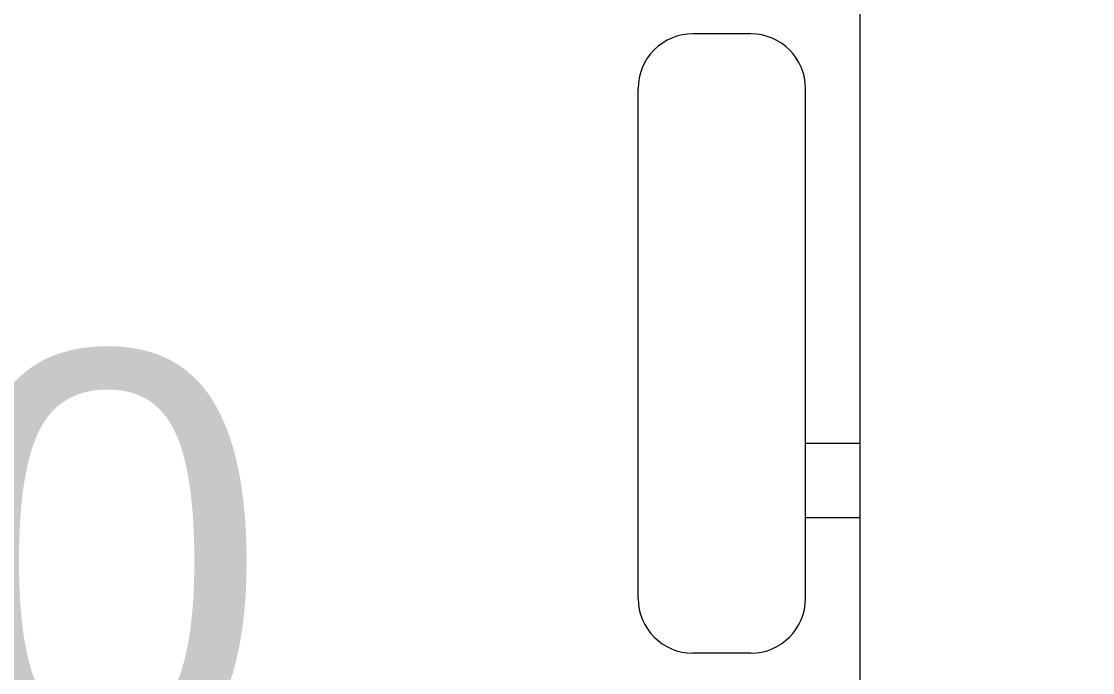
# Model space of a CAD drawing. Header units: inches. Extents: x -12418 to 57169, y -29325 to 19878.
# Drawn here: x 43285.9 to 43669.7, y -3293.6 to -3060.3 of the extents above; entities that cross this region are included whole.
import ezdxf

# ---------------------------------------------------------------- set-up
doc = ezdxf.new("R2010")
doc.units = ezdxf.units.IN
doc.header["$LTSCALE"] = 25
doc.header["$MEASUREMENT"] = 0
doc.header["$PDMODE"] = 3
doc.layers.get('0').update_dxf_attribs({"color": 8})
doc.layers.get('Defpoints').update_dxf_attribs({"color": 8})
for name, color, linetype, lineweight in [('00-Ground Floor$0$LOADING', 253, 'Continuous', 5), ('00-Ground Floor$0$NEW Wall', 166, 'Continuous', 5), ('E-DIM', 6, 'Continuous', 18)]:
    doc.layers.add(name, color=color, linetype=linetype, lineweight=lineweight)
doc.styles.get("Standard").update_dxf_attribs({"font": 'arial.ttf'})
doc.dimstyles.get("Standard").update_dxf_attribs({"dimtxt": 150, "dimasz": 150, "dimexe": 0.18, "dimexo": 0.0625, "dimgap": 1, "dimtad": 1, "dimdec": 0, "dimlfac": 0.1, "dimzin": 0, "dimdsep": 46, "dimtxsty": 'Standard', "dimcen": 0.09, "dimclrd": 256, "dimclrt": 7, "dimadec": 0, "dimazin": 0, "dimtfac": 1, "dimtdec": 0, "dimtofl": 0, "dimtmove": 0, "dimatfit": 3, "dimfxl": 1, "dimtolj": 1, "dimtzin": 0, "dimarcsym": 0})

# ---------------------------------------------------------------- blocks, each defined once
blk = doc.blocks.new('*X547')
at = {"color": 0}
for p, q in [((5, 3), (5, 3)), ((5, 3), (5, 3)), ((5, 3), (5, 3)), ((5, 3), (5, 3)), ((5, 3), (5, 3)), ((5, 3), (5, 3)), ((5, 3), (5, 3)), ((5, 3), (5, 3)), ((5, 3), (5, 3)), ((5, 3), (5, 3)), ((5, 3), (5, 3)), ((5, 3), (5, 3)), ((5, 3), (5, 3)), ((5, 3), (5, 3)), ((5, 3), (5, 3)), ((5, 3), (5, 3)), ((5, 3), (5, 3)), ((5, 3), (5, 3)), ((5, 3), (5, 3)), ((5, 3), (5, 3)), ((5, 3), (5, 3)), ((5, 3), (5, 3)), ((5, 3), (5, 3)), ((5, 3), (5, 3)), ((5, 3), (5, 3)), ((5, 3), (5, 3)), ((5, 3), (5, 3)), ((5, 3), (5, 3)), ((5, 3), (5, 3)), ((5, 3), (5, 3)), ((5, 3), (5, 3)), ((5, 3), (5, 3)), ((5, 3), (5, 3)), ((5, 3), (5, 3)), ((5, 3), (5, 3)), ((5, 3), (5, 3)), ((5, 3), (5, 3)), ((5, 3), (5, 3)), ((5, 3), (5, 3)), ((5, 3), (5, 3)), ((5, 3), (5, 3)), ((5, 3), (5, 3)), ((5, 3), (5, 3)), ((5, 3), (5, 3)), ((5, 3), (5, 3)), ((5, 3), (5, 3)), ((5, 3), (5, 3)), ((5, 3), (5, 3)), ((5, 3), (5, 3)), ((5, 3), (5, 3)), ((5, 3), (5, 3)), ((5, 3), (5, 3)), ((5, 3), (5, 3)), ((5, 3), (5, 3)), ((5, 3), (5, 3)), ((5, 3), (5, 3)), ((5, 3), (5, 3)), ((5, 3), (5, 3)), ((5, 3), (5, 3)), ((5, 3), (5, 3)), ((5, 3), (5, 3)), ((5, 3), (5, 3)), ((5, 3), (5, 3)), ((5, 3), (5, 3)), ((5, 3), (5, 3)), ((5, 3), (5, 3)), ((6, 3), (5, 3)), ((5, 3), (5, 3)), ((6, 3), (5, 3)), ((5, 3), (5, 3)), ((6, 3), (5, 3)), ((5, 3), (5, 3)), ((6, 3), (5, 3)), ((5, 3), (5, 3)), ((5, 3), (5, 3)), ((5, 3), (5, 3)), ((5, 3), (5, 3)), ((5, 3), (5, 3)), ((5, 3), (5, 3)), ((5, 3), (5, 3)), ((5, 3), (5, 3)), ((5, 3), (5, 3)), ((5, 3), (5, 3)), ((5, 3), (5, 3)), ((5, 3), (5, 3)), ((5, 3), (5, 3)), ((5, 3), (5, 3)), ((5, 3), (5, 3)), ((5, 3), (5, 3)), ((5, 3), (5, 3)), ((5, 3), (5, 3)), ((5, 3), (5, 3)), ((5, 3), (5, 3)), ((5, 3), (5, 3)), ((5, 3), (5, 3)), ((5, 3), (5, 3)), ((6, 3), (6, 3)), ((6, 3), (6, 3)), ((6, 3), (6, 3)), ((6, 3), (6, 3)), ((6, 3), (6, 3)), ((6, 3), (6, 3)), ((6, 3), (6, 3)), ((6, 3), (6, 3)), ((6, 3), (6, 3)), ((6, 3), (6, 3)), ((6, 3), (6, 3)), ((6, 3), (6, 3)), ((6, 3), (6, 3)), ((6, 3), (6, 3)), ((6, 3), (6, 3)), ((6, 3), (6, 3)), ((6, 3), (6, 3)), ((6, 3), (6, 3)), ((6, 3), (6, 3)), ((6, 3), (6, 3)), ((6, 3), (6, 3)), ((6, 3), (6, 3)), ((6, 3), (6, 3)), ((6, 3), (6, 3)), ((6, 3), (6, 3)), ((6, 3), (6, 3)), ((6, 3), (6, 3)), ((6, 3), (6, 3)), ((6, 3), (6, 3)), ((6, 3), (6, 3)), ((6, 3), (6, 3)), ((6, 3), (6, 3)), ((6, 3), (6, 3)), ((6, 3), (6, 3)), ((6, 3), (6, 3)), ((6, 3), (6, 3)), ((6, 3), (6, 3)), ((6, 3), (6, 3)), ((6, 3), (6, 3)), ((6, 3), (6, 3)), ((6, 3), (6, 3)), ((6, 3), (6, 3)), ((6, 3), (6, 3)), ((6, 3), (6, 3)), ((6, 3), (6, 3)), ((6, 3), (6, 3)), ((6, 3), (6, 3)), ((6, 3), (6, 3)), ((6, 3), (6, 3)), ((6, 3), (6, 3)), ((6, 3), (6, 3)), ((6, 3), (6, 3)), ((6, 3), (6, 3)), ((6, 3), (6, 3)), ((6, 3), (6, 3)), ((6, 3), (6, 3)), ((6, 3), (6, 3)), ((6, 3), (6, 3)), ((6, 3), (6, 3)), ((6, 3), (6, 3)), ((6, 3), (6, 3)), ((6, 3), (6, 3)), ((6, 3), (6, 3)), ((6, 3), (6, 3)), ((6, 3), (6, 3)), ((6, 3), (6, 3)), ((6, 3), (6, 3)), ((6, 3), (6, 3)), ((6, 3), (6, 3)), ((6, 3), (6, 3)), ((6, 3), (6, 3)), ((6, 3), (6, 3)), ((6, 3), (6, 3)), ((6, 3), (6, 3)), ((6, 3), (6, 3)), ((6, 3), (6, 3)), ((6, 3), (6, 3)), ((6, 3), (6, 3)), ((6, 3), (6, 3)), ((6, 3), (6, 3)), ((6, 3), (6, 3)), ((6, 3), (6, 3)), ((6, 3), (6, 3)), ((6, 3), (6, 3)), ((6, 3), (6, 3)), ((6, 3), (6, 3)), ((6, 3), (6, 3)), ((6, 3), (6, 3)), ((6, 3), (6, 3)), ((6, 3), (6, 3)), ((6, 3), (6, 3)), ((6, 3), (6, 3)), ((6, 3), (6, 3)), ((6, 3), (6, 3)), ((6, 3), (6, 3)), ((6, 3), (6, 3)), ((6, 3), (6, 3)), ((6, 3), (6, 3)), ((6, 3), (6, 3)), ((6, 3), (6, 3)), ((6, 3), (6, 3)), ((6, 3), (6, 3)), ((6, 3), (6, 3)), ((6, 3), (6, 3)), ((6, 3), (6, 3)), ((6, 3), (6, 3)), ((6, 3), (6, 3)), ((6, 3), (6, 3)), ((6, 3), (6, 3)), ((6, 3), (6, 3)), ((6, 3), (6, 3)), ((6, 3), (6, 3)), ((6, 3), (6, 3)), ((6, 3), (6, 3)), ((6, 3), (6, 3)), ((6, 3), (6, 3)), ((6, 3), (6, 3)), ((6, 3), (6, 3)), ((6, 3), (6, 3)), ((6, 3), (6, 3)), ((6, 3), (6, 3)), ((6, 3), (6, 3)), ((6, 3), (6, 3)), ((6, 3), (6, 3)), ((6, 3), (6, 3)), ((6, 3), (6, 3)), ((6, 3), (6, 3)), ((6, 3), (6, 3)), ((6, 3), (6, 3)), ((6, 3), (6, 3)), ((6, 3), (6, 3)), ((6, 3), (6, 3)), ((6, 3), (6, 3)), ((6, 3), (6, 3)), ((6, 3), (6, 3)), ((6, 3), (6, 3)), ((6, 3), (6, 3)), ((6, 3), (6, 3)), ((6, 3), (6, 3)), ((6, 3), (6, 3)), ((6, 3), (6, 3)), ((6, 3), (6, 3)), ((6, 3), (6, 3)), ((6, 3), (6, 3)), ((6, 3), (6, 3)), ((6, 3), (6, 3)), ((6, 3), (6, 3)), ((6, 3), (6, 3)), ((6, 3), (6, 3)), ((6, 3), (6, 3)), ((6, 3), (6, 3)), ((6, 3), (6, 3)), ((6, 3), (6, 3)), ((6, 3), (6, 3)), ((6, 3), (6, 3)), ((6, 3), (6, 3)), ((6, 3), (6, 3)), ((6, 3), (6, 3)), ((6, 3), (6, 3)), ((6, 3), (6, 3)), ((6, 3), (6, 3)), ((6, 3), (6, 3)), ((6, 3), (6, 3)), ((6, 3), (6, 3)), ((6, 3), (6, 3)), ((6, 3), (6, 3)), ((6, 3), (6, 3)), ((6, 3), (6, 3)), ((6, 3), (6, 3)), ((6, 3), (6, 3)), ((6, 3), (6, 3)), ((6, 3), (6, 3)), ((6, 3), (6, 3)), ((6, 3), (6, 3)), ((6, 3), (6, 3)), ((6, 3), (6, 3)), ((6, 3), (6, 3)), ((6, 3), (6, 3)), ((6, 3), (6, 3)), ((6, 3), (6, 3)), ((6, 3), (6, 3)), ((6, 3), (6, 3)), ((6, 3), (6, 3)), ((6, 3), (6, 3)), ((6, 3), (6, 3)), ((6, 3), (6, 3)), ((6, 3), (6, 3)), ((6, 3), (6, 3)), ((6, 3), (6, 3)), ((6, 3), (6, 3)), ((6, 3), (6, 3)), ((6, 3), (6, 3)), ((6, 3), (6, 3)), ((6, 3), (6, 3)), ((6, 3), (6, 3)), ((6, 3), (6, 3)), ((6, 3), (6, 3)), ((6, 3), (6, 3)), ((6, 3), (6, 3)), ((6, 3), (6, 3)), ((6, 3), (6, 3)), ((6, 3), (6, 3)), ((6, 3), (6, 3)), ((6, 3), (6, 3)), ((6, 3), (5, 3)), ((6, 3), (5, 3)), ((6, 3), (5, 3)), ((6, 3), (5, 3)), ((6, 3), (5, 3)), ((6, 3), (6, 3)), ((6, 3), (6, 3)), ((6, 3), (6, 3)), ((6, 3), (6, 3)), ((6, 3), (6, 3)), ((6, 3), (6, 3)), ((6, 3), (6, 3)), ((6, 3), (6, 3)), ((6, 3), (6, 3)), ((6, 3), (6, 3)), ((6, 3), (6, 3)), ((6, 3), (6, 3)), ((6, 3), (6, 3)), ((6, 3), (6, 3)), ((6, 3), (6, 3)), ((6, 3), (6, 3)), ((6, 3), (6, 3)), ((6, 3), (6, 3)), ((6, 3), (6, 3)), ((6, 3), (6, 3)), ((6, 3), (6, 3)), ((6, 3), (6, 3)), ((6, 3), (6, 3)), ((6, 3), (6, 3)), ((6, 3), (6, 3)), ((6, 3), (6, 3)), ((6, 3), (6, 3)), ((6, 3), (6, 3)), ((6, 3), (6, 3)), ((6, 3), (6, 3)), ((6, 3), (6, 3)), ((6, 3), (6, 3)), ((6, 3), (6, 3)), ((6, 3), (6, 3)), ((6, 3), (6, 3)), ((6, 3), (6, 3)), ((6, 3), (6, 3)), ((6, 3), (6, 3)), ((6, 3), (6, 3)), ((6, 3), (6, 3)), ((6, 3), (6, 3)), ((6, 3), (6, 3)), ((6, 3), (6, 3)), ((6, 3), (6, 3)), ((6, 3), (6, 3)), ((6, 3), (6, 3)), ((6, 3), (6, 3)), ((6, 3), (6, 3)), ((6, 3), (6, 3)), ((6, 3), (6, 3)), ((6, 3), (6, 3)), ((6, 3), (6, 3)), ((6, 3), (6, 3)), ((6, 3), (6, 3)), ((6, 3), (6, 3)), ((6, 3), (6, 3)), ((6, 3), (6, 3)), ((6, 3), (6, 3)), ((6, 3), (6, 3)), ((6, 3), (6, 3)), ((6, 3), (6, 3)), ((6, 3), (6, 3)), ((6, 3), (6, 3)), ((6, 3), (6, 3)), ((6, 3), (6, 3)), ((6, 3), (6, 3)), ((6, 3), (6, 3)), ((6, 3), (6, 3)), ((6, 3), (6, 3)), ((6, 3), (6, 3)), ((6, 3), (6, 3)), ((6, 3), (6, 3)), ((6, 3), (6, 3)), ((6, 3), (6, 3)), ((6, 3), (6, 3)), ((6, 3), (6, 3)), ((6, 3), (6, 3)), ((6, 3), (6, 3)), ((6, 3), (6, 3)), ((6, 3), (6, 3)), ((6, 3), (6, 3)), ((6, 3), (6, 3)), ((6, 3), (6, 3)), ((6, 3), (6, 3)), ((6, 3), (6, 3)), ((6, 3), (6, 3)), ((6, 3), (6, 3)), ((6, 3), (6, 3)), ((6, 3), (6, 3)), ((6, 3), (6, 3)), ((6, 3), (6, 3)), ((6, 3), (6, 3)), ((6, 3), (6, 3)), ((6, 3), (6, 3)), ((6, 3), (6, 3)), ((6, 3), (6, 3)), ((6, 3), (6, 3)), ((6, 3), (6, 3)), ((6, 3), (6, 3)), ((6, 3), (6, 3)), ((6, 3), (6, 3)), ((6, 3), (6, 3)), ((6, 3), (6, 3)), ((6, 3), (6, 3)), ((6, 3), (6, 3)), ((6, 3), (6, 3)), ((6, 3), (6, 3)), ((6, 3), (6, 3)), ((6, 3), (6, 3)), ((6, 3), (6, 3)), ((6, 3), (6, 3)), ((6, 3), (6, 3)), ((6, 3), (6, 3)), ((6, 3), (6, 3)), ((6, 3), (6, 3)), ((6, 3), (6, 3)), ((6, 3), (6, 3)), ((6, 3), (6, 3)), ((6, 3), (6, 3)), ((6, 3), (6, 3)), ((6, 3), (6, 3)), ((6, 3), (6, 3)), ((6, 3), (6, 3)), ((6, 3), (6, 3)), ((6, 3), (6, 3)), ((6, 3), (6, 3)), ((6, 3), (6, 3)), ((6, 3), (6, 3)), ((6, 3), (6, 3)), ((6, 3), (6, 3)), ((6, 3), (6, 3)), ((6, 3), (6, 3)), ((6, 3), (6, 3)), ((6, 3), (6, 3)), ((6, 3), (6, 3)), ((6, 3), (6, 3)), ((6, 3), (6, 3)), ((6, 3), (6, 3)), ((6, 3), (6, 3)), ((6, 3), (6, 3)), ((6, 3), (6, 3)), ((6, 3), (6, 3)), ((6, 3), (6, 3)), ((6, 3), (6, 3)), ((6, 3), (6, 3)), ((6, 3), (6, 3)), ((6, 3), (6, 3)), ((6, 3), (6, 3)), ((6, 3), (6, 3)), ((6, 3), (6, 3)), ((6, 3), (6, 3)), ((6, 3), (6, 3)), ((6, 3), (6, 3)), ((6, 3), (6, 3)), ((6, 3), (6, 3)), ((6, 3), (6, 3)), ((6, 3), (6, 3)), ((6, 3), (6, 3)), ((6, 3), (6, 3)), ((6, 3), (6, 3)), ((6, 3), (6, 3)), ((6, 3), (6, 3)), ((6, 3), (6, 3)), ((6, 3), (6, 3)), ((6, 3), (6, 3)), ((6, 3), (6, 3)), ((6, 3), (6, 3)), ((6, 3), (6, 3)), ((6, 3), (6, 3)), ((6, 3), (6, 3)), ((6, 3), (6, 3)), ((6, 3), (6, 3)), ((6, 3), (6, 3)), ((6, 3), (6, 3)), ((6, 3), (6, 3)), ((6, 3), (6, 3)), ((6, 3), (6, 3)), ((6, 3), (6, 3)), ((6, 3), (6, 3)), ((6, 3), (6, 3)), ((6, 3), (6, 3)), ((6, 3), (6, 3)), ((6, 3), (6, 3)), ((6, 3), (6, 3)), ((6, 3), (6, 3)), ((6, 3), (6, 3)), ((6, 3), (6, 3)), ((6, 3), (6, 3)), ((6, 3), (6, 3)), ((6, 3), (6, 3)), ((6, 3), (6, 3)), ((6, 3), (6, 3)), ((6, 3), (6, 3)), ((6, 3), (6, 3)), ((6, 3), (6, 3)), ((6, 3), (6, 3)), ((6, 3), (6, 3)), ((6, 3), (6, 3)), ((6, 3), (6, 3)), ((6, 3), (6, 3)), ((6, 3), (6, 3)), ((6, 3), (6, 3)), ((6, 3), (6, 3)), ((6, 3), (6, 3)), ((6, 3), (6, 3)), ((6, 3), (6, 3)), ((6, 3), (6, 3)), ((6, 3), (6, 3)), ((6, 3), (6, 3)), ((6, 3), (6, 3)), ((6, 3), (6, 3)), ((6, 3), (6, 3)), ((6, 3), (6, 3)), ((6, 3), (6, 3)), ((6, 3), (6, 3)), ((6, 3), (6, 3)), ((6, 3), (6, 3)), ((6, 3), (6, 3)), ((6, 3), (6, 3)), ((6, 3), (6, 3)), ((6, 3), (6, 3)), ((6, 3), (6, 3)), ((6, 3), (6, 3)), ((6, 3), (6, 3)), ((6, 3), (6, 3)), ((6, 3), (6, 3)), ((6, 3), (6, 3)), ((6, 3), (6, 3)), ((6, 3), (6, 3)), ((6, 3), (6, 3)), ((6, 3), (6, 3)), ((6, 3), (6, 3)), ((6, 3), (6, 3)), ((6, 3), (6, 3)), ((6, 3), (6, 3)), ((6, 3), (6, 3)), ((6, 3), (6, 3)), ((6, 3), (6, 3)), ((6, 3), (6, 3)), ((6, 3), (6, 3)), ((6, 3), (6, 3)), ((6, 3), (6, 3)), ((6, 3), (6, 3)), ((6, 3), (6, 3)), ((6, 3), (6, 3)), ((6, 3), (6, 3)), ((6, 3), (6, 3)), ((6, 3), (6, 3)), ((6, 3), (6, 3)), ((6, 3), (6, 3)), ((6, 3), (6, 3)), ((6, 3), (6, 3)), ((6, 3), (6, 3)), ((6, 3), (6, 3)), ((6, 3), (6, 3)), ((6, 3), (6, 3)), ((6, 3), (6, 3)), ((6, 3), (6, 3)), ((6, 3), (6, 3)), ((6, 3), (6, 3)), ((6, 3), (6, 3)), ((6, 3), (6, 3)), ((6, 3), (6, 3)), ((6, 3), (6, 3)), ((6, 3), (6, 3)), ((6, 3), (6, 3)), ((6, 3), (6, 3)), ((6, 3), (6, 3)), ((6, 3), (6, 3)), ((6, 3), (6, 3)), ((6, 3), (6, 3)), ((6, 3), (6, 3)), ((6, 3), (6, 3)), ((6, 3), (6, 3)), ((6, 3), (6, 3)), ((6, 3), (6, 3)), ((6, 3), (6, 3)), ((6, 3), (6, 3)), ((6, 3), (6, 3)), ((6, 3), (6, 3)), ((6, 3), (6, 3)), ((6, 3), (6, 3)), ((6, 3), (6, 3)), ((6, 3), (6, 3)), ((6, 3), (6, 3)), ((6, 3), (6, 3)), ((6, 3), (6, 3)), ((6, 3), (6, 3)), ((6, 3), (6, 3)), ((6, 3), (6, 3)), ((6, 3), (6, 3)), ((6, 3), (6, 3)), ((6, 3), (6, 3)), ((6, 3), (6, 3)), ((6, 3), (6, 3)), ((6, 3), (6, 3)), ((6, 3), (6, 3)), ((6, 3), (6, 3)), ((6, 3), (6, 3)), ((6, 3), (6, 3)), ((6, 3), (6, 3)), ((6, 3), (6, 3)), ((6, 3), (6, 3)), ((6, 3), (6, 3)), ((6, 3), (6, 3)), ((6, 3), (6, 3)), ((6, 3), (6, 3)), ((6, 3), (6, 3)), ((6, 3), (6, 3)), ((6, 3), (6, 3)), ((6, 3), (6, 3)), ((6, 3), (6, 3)), ((6, 3), (6, 3)), ((6, 3), (6, 3)), ((6, 3), (6, 3)), ((6, 3), (6, 3)), ((6, 3), (6, 3))]:
    blk.add_line(p, q, dxfattribs=at)
blk = doc.blocks.new('*X548')
at = {"color": 0}
for p, q in [((13, 1), (13, 1)), ((13, 1), (13, 1)), ((13, 1), (13, 1)), ((13, 1), (13, 1)), ((13, 1), (13, 1)), ((13, 1), (13, 1)), ((13, 1), (13, 1)), ((13, 1), (13, 1)), ((13, 1), (13, 1)), ((13, 1), (13, 1)), ((13, 1), (13, 1)), ((13, 1), (13, 1)), ((13, 1), (13, 1)), ((13, 1), (13, 1)), ((13, 1), (13, 1)), ((13, 1), (14, 1)), ((13, 1), (14, 1)), ((13, 1), (14, 1)), ((13, 1), (13, 1)), ((13, 1), (13, 1)), ((13, 1), (13, 1)), ((13, 1), (13, 1)), ((13, 1), (13, 1)), ((13, 1), (13, 1)), ((13, 1), (13, 1)), ((13, 1), (13, 1)), ((13, 1), (13, 1)), ((13, 1), (13, 1)), ((13, 1), (13, 1)), ((13, 1), (13, 1)), ((13, 1), (13, 1)), ((13, 1), (13, 1)), ((13, 1), (13, 1)), ((13, 1), (13, 1)), ((13, 1), (13, 1)), ((13, 1), (13, 1)), ((13, 1), (13, 1)), ((13, 1), (13, 1)), ((13, 1), (13, 1)), ((13, 1), (13, 1)), ((13, 1), (13, 1)), ((13, 1), (13, 1)), ((13, 1), (13, 1)), ((13, 1), (13, 1)), ((13, 1), (13, 1)), ((13, 1), (13, 1)), ((13, 1), (13, 1)), ((13, 1), (13, 1)), ((13, 1), (13, 1)), ((13, 1), (13, 1)), ((13, 1), (13, 1)), ((13, 1), (13, 1)), ((13, 1), (13, 1)), ((13, 1), (13, 1)), ((13, 1), (13, 1)), ((13, 1), (13, 1)), ((13, 1), (13, 1)), ((13, 1), (13, 1)), ((13, 1), (13, 1)), ((13, 1), (13, 1)), ((13, 1), (13, 1)), ((13, 1), (13, 1)), ((13, 1), (13, 1)), ((13, 1), (13, 1)), ((13, 1), (13, 1)), ((13, 1), (13, 1)), ((13, 1), (13, 1)), ((13, 1), (13, 1)), ((13, 1), (13, 1)), ((13, 1), (13, 1)), ((13, 1), (13, 1)), ((13, 1), (13, 1)), ((13, 1), (13, 1)), ((13, 1), (13, 1)), ((13, 1), (13, 1)), ((13, 1), (13, 1)), ((13, 1), (13, 1)), ((13, 1), (13, 1)), ((13, 1), (13, 1)), ((13, 1), (13, 1)), ((13, 1), (13, 1)), ((13, 1), (13, 1)), ((13, 1), (13, 1)), ((13, 1), (13, 1)), ((13, 1), (13, 1)), ((13, 1), (13, 1)), ((13, 1), (13, 1)), ((13, 1), (13, 1)), ((13, 1), (13, 1)), ((13, 1), (13, 1)), ((13, 1), (13, 1)), ((13, 1), (13, 1)), ((13, 1), (13, 1)), ((13, 1), (13, 1)), ((13, 1), (13, 1)), ((13, 1), (13, 1)), ((13, 1), (13, 1)), ((13, 1), (13, 1)), ((13, 1), (13, 1)), ((13, 1), (13, 1)), ((13, 1), (13, 1)), ((13, 1), (13, 1)), ((13, 1), (13, 1)), ((13, 1), (13, 1)), ((13, 1), (13, 1)), ((13, 1), (13, 1)), ((13, 1), (13, 1)), ((13, 1), (13, 1)), ((13, 1), (13, 1)), ((13, 1), (13, 1)), ((13, 1), (13, 1)), ((13, 1), (13, 1)), ((13, 1), (13, 1)), ((13, 1), (13, 1)), ((13, 1), (13, 1)), ((13, 1), (13, 1)), ((13, 1), (13, 1)), ((13, 1), (13, 1)), ((13, 1), (13, 1)), ((13, 1), (13, 1)), ((13, 1), (13, 1)), ((13, 1), (13, 1)), ((13, 1), (13, 1)), ((13, 1), (14, 1)), ((13, 0), (13, 0)), ((13, 0), (13, 0)), ((13, 0), (13, 0)), ((13, 0), (13, 0)), ((13, 0), (13, 0)), ((13, 0), (13, 0)), ((13, 0), (13, 0)), ((13, 0), (13, 0)), ((13, 0), (13, 0)), ((13, 0), (13, 0)), ((13, 0), (13, 0)), ((13, 0), (13, 0)), ((13, 0), (13, 0)), ((13, 0), (13, 0)), ((13, 0), (13, 0)), ((13, 0), (13, 0)), ((13, 0), (13, 0)), ((13, 0), (13, 0)), ((13, 0), (13, 0)), ((13, 0), (13, 0)), ((13, 0), (13, 0)), ((13, 0), (13, 0)), ((13, 0), (13, 0)), ((13, 0), (13, 0)), ((13, 0), (13, 0)), ((13, 0), (13, 0)), ((13, 0), (13, 0)), ((13, 0), (13, 0)), ((13, 0), (13, 0)), ((13, 0), (13, 0)), ((13, 0), (13, 0)), ((13, 0), (13, 0)), ((13, 0), (13, 0)), ((13, 0), (13, 0)), ((13, 0), (13, 0)), ((13, 0), (13, 0)), ((13, 0), (13, 0)), ((13, 0), (13, 0)), ((13, 0), (13, 0)), ((13, 0), (13, 0)), ((13, 0), (13, 0)), ((13, 0), (13, 0)), ((13, 0), (13, 0)), ((13, 0), (13, 0)), ((13, 0), (13, 0)), ((13, 0), (13, 0)), ((13, 0), (13, 0)), ((13, 0), (13, 0)), ((13, 0), (14, 0)), ((13, 0), (14, 0)), ((13, 0), (13, 0)), ((13, 0), (14, 0)), ((14, 1), (14, 1)), ((14, 1), (14, 1)), ((14, 1), (14, 1)), ((14, 1), (14, 1)), ((14, 1), (14, 1)), ((14, 1), (14, 1)), ((14, 1), (14, 1)), ((14, 1), (14, 1)), ((14, 1), (14, 1)), ((14, 1), (14, 1)), ((14, 1), (14, 1)), ((14, 1), (14, 1)), ((14, 1), (14, 1)), ((14, 1), (14, 1)), ((14, 1), (14, 1)), ((14, 1), (14, 1)), ((14, 1), (14, 1)), ((14, 1), (14, 1)), ((14, 1), (14, 1)), ((14, 1), (14, 1)), ((14, 1), (14, 1)), ((14, 1), (14, 1)), ((14, 1), (14, 1)), ((14, 1), (14, 1)), ((14, 1), (14, 1)), ((14, 1), (14, 1)), ((14, 1), (14, 1)), ((14, 1), (14, 1)), ((14, 1), (14, 1)), ((14, 1), (14, 1)), ((14, 1), (14, 1)), ((14, 1), (14, 1)), ((14, 1), (14, 1)), ((14, 1), (14, 1)), ((14, 1), (14, 1)), ((14, 1), (14, 1)), ((14, 1), (14, 1)), ((14, 1), (14, 1)), ((14, 1), (14, 1)), ((14, 1), (14, 1)), ((14, 1), (14, 1)), ((14, 1), (14, 1)), ((14, 1), (14, 1)), ((14, 1), (14, 1)), ((14, 1), (14, 1)), ((14, 1), (14, 1)), ((14, 1), (14, 1)), ((14, 1), (14, 1)), ((14, 1), (14, 1)), ((14, 1), (14, 1)), ((14, 1), (14, 1)), ((14, 1), (14, 1)), ((14, 1), (14, 1)), ((14, 1), (14, 1)), ((14, 1), (14, 1)), ((14, 1), (14, 1)), ((14, 1), (14, 1)), ((14, 1), (14, 1)), ((14, 1), (14, 1)), ((14, 1), (14, 1)), ((14, 1), (14, 1)), ((14, 1), (14, 1)), ((14, 1), (14, 1)), ((14, 1), (14, 1)), ((14, 1), (14, 1)), ((14, 1), (14, 1)), ((14, 1), (14, 1)), ((14, 1), (14, 1)), ((14, 1), (14, 1)), ((14, 1), (14, 1)), ((14, 1), (14, 1)), ((14, 1), (14, 1)), ((14, 1), (14, 1)), ((14, 1), (14, 1)), ((14, 1), (14, 1)), ((14, 1), (14, 1)), ((14, 1), (14, 1)), ((14, 1), (14, 1)), ((14, 1), (14, 1)), ((14, 1), (14, 1)), ((14, 1), (14, 1)), ((14, 1), (14, 1)), ((14, 1), (14, 1)), ((14, 1), (14, 1)), ((14, 1), (14, 1)), ((14, 1), (14, 1)), ((14, 1), (14, 1)), ((14, 1), (14, 1)), ((14, 1), (14, 1)), ((14, 1), (14, 1)), ((14, 1), (14, 1)), ((14, 1), (14, 1)), ((14, 1), (14, 1)), ((14, 1), (14, 1)), ((14, 0), (14, 0)), ((14, 0), (14, 0)), ((14, 0), (14, 0)), ((14, 0), (14, 0)), ((14, 0), (14, 0)), ((14, 0), (14, 0)), ((14, 0), (14, 0)), ((14, 0), (14, 0)), ((14, 0), (14, 0)), ((14, 0), (14, 0)), ((14, 0), (14, 0)), ((14, 0), (14, 0)), ((14, 0), (14, 0)), ((14, 0), (14, 0)), ((14, 0), (14, 0)), ((14, 0), (14, 0)), ((14, 0), (14, 0)), ((14, 0), (14, 0)), ((14, 0), (14, 0)), ((14, 0), (14, 0)), ((14, 0), (14, 0)), ((14, 0), (14, 0)), ((14, 0), (14, 0)), ((14, 0), (14, 0)), ((14, 0), (14, 0)), ((14, 0), (14, 0)), ((14, 0), (14, 0)), ((14, 0), (14, 0)), ((14, 0), (14, 0)), ((14, 0), (14, 0)), ((14, 0), (14, 0)), ((14, 0), (14, 0)), ((14, 0), (14, 0)), ((14, 0), (14, 0)), ((14, 0), (14, 0)), ((14, 0), (14, 0)), ((14, 0), (14, 0)), ((14, 0), (14, 0)), ((14, 0), (14, 0)), ((14, 0), (14, 0)), ((14, 0), (14, 0)), ((14, 0), (14, 0)), ((14, 0), (14, 0)), ((14, 0), (14, 0)), ((14, 0), (14, 0)), ((14, 0), (14, 0)), ((14, 0), (14, 0)), ((14, 0), (14, 0)), ((13, 0), (13, 0)), ((13, 0), (14, 0)), ((13, 0), (13, 0)), ((13, 0), (14, 0)), ((13, 0), (13, 0)), ((13, 0), (14, 0)), ((13, 0), (13, 0)), ((13, 0), (13, 0)), ((13, 0), (13, 0)), ((13, 0), (13, 0)), ((13, 0), (14, 0)), ((13, 0), (13, 0)), ((13, 0), (14, 0)), ((13, 0), (13, 0)), ((13, 0), (14, 0)), ((13, 0), (13, 0)), ((13, 0), (14, 0)), ((13, 0), (13, 0)), ((13, 0), (14, 0)), ((13, 0), (13, 0)), ((13, 0), (14, 0)), ((13, 0), (13, 0)), ((13, 0), (14, 0)), ((13, 0), (13, 0)), ((13, 0), (13, 0)), ((13, 0), (13, 0)), ((13, 0), (14, 0)), ((13, 0), (13, 0)), ((13, 0), (14, 0)), ((13, 0), (13, 0)), ((13, 0), (14, 0)), ((13, 0), (13, 0)), ((13, 0), (14, 0)), ((13, 0), (13, 0)), ((13, 0), (13, 0)), ((13, 0), (13, 0)), ((13, 0), (13, 0)), ((13, 0), (13, 0)), ((13, 0), (13, 0)), ((13, 0), (13, 0)), ((13, 0), (13, 0)), ((13, 0), (13, 0)), ((13, 0), (13, 0)), ((13, 0), (13, 0)), ((13, 0), (13, 0)), ((13, 0), (13, 0)), ((13, 0), (13, 0)), ((13, 0), (13, 0)), ((13, 0), (13, 0)), ((13, 0), (13, 0)), ((13, 0), (13, 0)), ((13, 0), (13, 0)), ((13, 0), (13, 0)), ((13, 0), (13, 0)), ((13, 0), (13, 0)), ((13, 0), (13, 0)), ((13, 0), (13, 0)), ((13, 0), (13, 0)), ((13, 0), (13, 0)), ((13, 0), (13, 0)), ((13, 0), (13, 0)), ((13, 0), (13, 0)), ((13, 0), (13, 0)), ((13, 0), (13, 0)), ((13, -1), (13, -1)), ((13, -1), (13, -1)), ((13, -1), (13, -1)), ((13, -1), (13, -1)), ((13, -1), (13, -1)), ((13, -1), (14, -1)), ((13, -1), (13, -1)), ((14, 0), (14, 0)), ((14, 0), (14, 0)), ((14, 0), (14, 0)), ((14, 0), (14, 0)), ((14, 0), (14, 0)), ((14, 0), (14, 0)), ((14, 0), (14, 0)), ((14, 0), (14, 0)), ((14, 0), (14, 0)), ((14, 0), (14, 0)), ((14, 0), (14, 0)), ((14, 0), (14, 0)), ((14, 0), (14, 0)), ((14, 0), (14, 0)), ((14, 0), (14, 0)), ((13, 0), (14, 0)), ((14, 0), (14, 0)), ((14, 0), (14, 0)), ((14, 0), (14, 0)), ((14, 0), (14, 0)), ((14, 0), (14, 0)), ((14, 0), (14, 0)), ((14, 0), (14, 0)), ((14, 0), (14, 0)), ((14, 0), (14, 0)), ((14, 0), (14, 0)), ((14, 0), (14, 0)), ((14, 0), (14, 0)), ((14, 0), (14, 0)), ((14, 0), (14, 0)), ((14, 0), (14, 0)), ((14, 0), (14, 0)), ((14, 0), (14, 0)), ((14, 0), (14, 0)), ((14, 0), (14, 0)), ((14, 0), (14, 0)), ((14, 0), (14, 0)), ((14, 0), (14, 0)), ((14, 0), (14, 0)), ((14, 0), (14, 0)), ((14, 0), (14, 0)), ((14, 0), (14, 0)), ((14, 0), (14, 0)), ((14, 0), (14, 0)), ((14, 0), (14, 0)), ((14, 0), (14, 0)), ((14, 0), (14, 0)), ((14, 0), (14, 0)), ((14, 0), (14, 0)), ((14, 0), (14, 0)), ((14, -1), (14, -1)), ((14, -1), (14, -1)), ((14, -1), (14, -1)), ((14, -1), (14, -1)), ((14, -1), (14, -1))]:
    blk.add_line(p, q, dxfattribs=at)
blk = doc.blocks.new('00-Ground Floor$0$GF21018-P')
at = {"color": 0}
for p, q in [((0.22049, 0.47563), (0.22049, 0.0675)), ((0.25963, 0.34221), (0.2804, 0.34221)), ((0.24001, 0.32259), (0.24001, 0.14)), ((0.30001, 0.32259), (0.30001, 0.14)), ((0.22049, 0.29372), (0.24001, 0.29372)), ((0.22049, 0.26708), (0.24001, 0.26708)), ((0.25963, 0.12039), (0.2804, 0.12039))]:
    blk.add_line(p, q, dxfattribs=at)
for points in [[(0.24001, 0.29372), (0.24001, 0.29372), (0.24001, 0.29372), (0.24001, 0.29372), (0.24001, 0.29372), (0.24001, 0.29372), (0.24001, 0.29372), (0.24001, 0.29372), (0.24001, 0.29372), (0.24001, 0.29372), (0.24001, 0.29372), (0.24001, 0.29372), (0.24001, 0.29372), (0.24001, 0.29372), (0.24001, 0.29372), (0.24001, 0.29372), (0.24001, 0.29372), (0.24001, 0.29372), (0.24001, 0.29372), (0.24001, 0.29372), (0.24001, 0.29372), (0.24001, 0.29372), (0.24001, 0.29372), (0.24001, 0.29372), (0.24001, 0.29372), (0.24001, 0.29372), (0.24001, 0.29372), (0.24001, 0.29372), (0.24001, 0.29372), (0.24001, 0.29372), (0.24001, 0.29372), (0.24001, 0.29372), (0.24001, 0.29372), (0.24001, 0.29372), (0.24001, 0.29372), (0.24001, 0.29372), (0.24001, 0.29372), (0.24001, 0.29372), (0.24001, 0.29372), (0.24001, 0.29372), (0.24001, 0.29372), (0.24001, 0.29372), (0.24001, 0.29372), (0.24001, 0.29372), (0.24001, 0.29372), (0.24001, 0.29372), (0.24001, 0.29372), (0.24001, 0.29372), (0.24001, 0.29372), (0.24001, 0.29372), (0.24001, 0.29372), (0.24001, 0.29372), (0.24001, 0.29372), (0.24001, 0.29372), (0.24001, 0.29372), (0.24001, 0.29372), (0.24001, 0.29372), (0.24001, 0.29372), (0.24001, 0.29372), (0.24001, 0.29372), (0.24001, 0.29372), (0.24001, 0.29372), (0.24001, 0.29372), (0.24001, 0.29372), (0.24001, 0.29372), (0.24001, 0.29372), (0.24001, 0.29372), (0.24001, 0.29372), (0.24001, 0.29372), (0.24001, 0.29372), (0.24001, 0.29372), (0.24001, 0.29372), (0.24001, 0.29372), (0.24001, 0.29372), (0.24001, 0.29372), (0.24001, 0.29372), (0.24001, 0.29372), (0.24001, 0.29372), (0.24001, 0.29372), (0.24001, 0.29372), (0.24001, 0.29372), (0.24001, 0.29372), (0.24001, 0.29372), (0.24001, 0.29372), (0.24001, 0.29372), (0.24001, 0.29372), (0.24001, 0.29372), (0.24001, 0.29372), (0.24001, 0.29372), (0.24001, 0.29372), (0.24001, 0.29372), (0.24001, 0.29372), (0.24001, 0.29372), (0.24001, 0.29372), (0.24001, 0.29372), (0.24001, 0.29372), (0.24001, 0.29372), (0.24001, 0.29372), (0.24001, 0.29372), (0.24001, 0.29372), (0.24001, 0.29372), (0.24001, 0.29372), (0.24001, 0.29372), (0.24001, 0.29372), (0.24001, 0.29372), (0.24001, 0.29372), (0.24001, 0.29372), (0.24001, 0.29372), (0.24001, 0.29372), (0.24001, 0.29372), (0.24001, 0.29372), (0.24001, 0.29372), (0.24001, 0.29372), (0.24001, 0.29372), (0.24001, 0.29372), (0.24001, 0.29372), (0.24001, 0.29372), (0.24001, 0.29372), (0.24001, 0.29372), (0.24001, 0.29372), (0.24001, 0.29372), (0.24001, 0.29372), (0.24001, 0.29372), (0.24001, 0.29372), (0.24001, 0.29372), (0.24001, 0.29372), (0.24001, 0.29372), (0.24001, 0.29372), (0.24001, 0.29372), (0.24001, 0.29372), (0.24001, 0.29372), (0.24001, 0.29372), (0.24001, 0.29372), (0.24001, 0.29372), (0.24001, 0.29372), (0.24001, 0.29372), (0.24001, 0.29372), (0.24001, 0.29372), (0.24001, 0.29372), (0.24001, 0.29372), (0.24001, 0.29372), (0.24001, 0.29372), (0.24001, 0.29372), (0.24001, 0.29372), (0.24001, 0.29372), (0.24001, 0.29372), (0.24001, 0.29372), (0.24001, 0.29372), (0.24001, 0.29372), (0.24001, 0.29372), (0.24001, 0.29372), (0.24001, 0.29372), (0.24001, 0.29372), (0.24001, 0.29372), (0.24001, 0.29372), (0.24001, 0.29372), (0.24001, 0.29372), (0.24001, 0.29372), (0.24001, 0.29372), (0.24001, 0.29372), (0.24001, 0.29372), (0.24001, 0.29372), (0.24001, 0.29372), (0.24001, 0.29372), (0.24001, 0.29372), (0.24001, 0.29372), (0.24001, 0.29372), (0.24001, 0.29372), (0.24001, 0.29372), (0.24001, 0.29372), (0.24001, 0.29372), (0.24001, 0.29372), (0.24001, 0.29372), (0.24001, 0.29372), (0.24001, 0.29372), (0.24001, 0.29372), (0.24001, 0.29372), (0.24001, 0.29372), (0.24001, 0.29372), (0.24001, 0.29372), (0.24001, 0.29372), (0.24001, 0.29372), (0.24001, 0.29372), (0.24001, 0.29372), (0.24001, 0.29372), (0.24001, 0.29372), (0.24001, 0.29372), (0.24001, 0.29372), (0.24001, 0.29372), (0.24001, 0.29372), (0.24001, 0.29372), (0.24001, 0.29372), (0.24001, 0.29372), (0.24001, 0.29372), (0.24001, 0.29372), (0.24001, 0.29372), (0.24001, 0.29372), (0.24001, 0.29372), (0.24001, 0.29372), (0.24001, 0.29372), (0.24001, 0.29372), (0.24001, 0.29372), (0.24001, 0.29372), (0.24001, 0.29372), (0.24001, 0.29372), (0.24001, 0.29372), (0.24001, 0.29372), (0.24001, 0.29372), (0.24001, 0.29372), (0.24001, 0.29372), (0.24001, 0.29372), (0.24001, 0.29372), (0.24001, 0.29372), (0.24001, 0.29372), (0.24001, 0.29372), (0.24001, 0.29372), (0.24001, 0.29372), (0.24001, 0.29372), (0.24001, 0.29372), (0.24001, 0.29372), (0.24001, 0.29372), (0.24001, 0.29372), (0.24001, 0.29372), (0.24001, 0.29372), (0.24001, 0.29372), (0.24001, 0.29372), (0.24001, 0.29372), (0.24001, 0.29372), (0.24001, 0.29372), (0.24001, 0.29372), (0.24001, 0.29372), (0.24001, 0.29372), (0.24001, 0.29372), (0.24001, 0.29372), (0.24001, 0.29372), (0.24001, 0.29372), (0.24001, 0.29372), (0.24001, 0.29372), (0.24001, 0.29372), (0.24001, 0.29372), (0.24001, 0.29372), (0.24001, 0.29372), (0.24001, 0.29372), (0.24001, 0.29372), (0.24001, 0.29372), (0.24001, 0.29372), (0.24001, 0.29372), (0.24001, 0.29372), (0.24001, 0.29372), (0.24001, 0.29372), (0.24001, 0.29372), (0.24001, 0.29372), (0.24001, 0.29372), (0.24001, 0.29372), (0.24001, 0.29372), (0.24001, 0.29372), (0.24001, 0.29372), (0.24001, 0.29372), (0.24001, 0.29372), (0.24001, 0.29372), (0.24001, 0.29372), (0.24001, 0.29372), (0.24001, 0.29372), (0.24001, 0.29372), (0.24001, 0.29372), (0.24001, 0.29372), (0.24001, 0.29372), (0.24001, 0.29372), (0.24001, 0.29372), (0.24001, 0.29372), (0.24001, 0.29372), (0.24001, 0.29372), (0.24001, 0.29372), (0.24001, 0.29372), (0.24001, 0.29372), (0.24001, 0.29372), (0.24001, 0.29372)], [(0.24001, 0.29372), (0.24001, 0.29372), (0.24001, 0.29372), (0.24001, 0.29372), (0.24001, 0.29372), (0.24001, 0.29372), (0.24001, 0.29372), (0.24001, 0.29372), (0.24001, 0.29372), (0.24001, 0.29372), (0.24001, 0.29372), (0.24001, 0.29372), (0.24001, 0.29372), (0.24001, 0.29372), (0.24001, 0.29372), (0.24001, 0.29372), (0.24001, 0.29372), (0.24001, 0.29372), (0.24001, 0.29372), (0.24001, 0.29372), (0.24001, 0.29372), (0.24001, 0.29372), (0.24001, 0.29372), (0.24001, 0.29372), (0.24001, 0.29372), (0.24001, 0.29372), (0.24001, 0.29372), (0.24001, 0.29372), (0.24001, 0.29372), (0.24001, 0.29372), (0.24001, 0.29372), (0.24001, 0.29372), (0.24001, 0.29372), (0.24001, 0.29372), (0.24001, 0.29372), (0.24001, 0.29372), (0.24001, 0.29372), (0.24001, 0.29372), (0.24001, 0.29372), (0.24001, 0.29372), (0.24001, 0.29372), (0.24001, 0.29372), (0.24001, 0.29372), (0.24001, 0.29372), (0.24001, 0.29372), (0.24001, 0.29372), (0.24001, 0.29372), (0.24001, 0.29372), (0.24001, 0.29372), (0.24001, 0.29372), (0.24001, 0.29372), (0.24001, 0.29372), (0.24001, 0.29372), (0.24001, 0.29372), (0.24001, 0.29372), (0.24001, 0.29372), (0.24001, 0.29372), (0.24001, 0.29372), (0.24001, 0.29372), (0.24001, 0.29372), (0.24001, 0.29372), (0.24001, 0.29372), (0.24001, 0.29372), (0.24001, 0.29372), (0.24001, 0.29372), (0.24001, 0.29372), (0.24001, 0.29372), (0.24001, 0.29372), (0.24001, 0.29372), (0.24001, 0.29372), (0.24001, 0.29372), (0.24001, 0.29372), (0.24001, 0.29372), (0.24001, 0.29372), (0.24001, 0.29372), (0.24001, 0.29372), (0.24001, 0.29372), (0.24001, 0.29372), (0.24001, 0.29372), (0.24001, 0.29372), (0.24001, 0.29372), (0.24001, 0.29372), (0.24001, 0.29372), (0.24001, 0.29372), (0.24001, 0.29372), (0.24001, 0.29372), (0.24001, 0.29372), (0.24001, 0.29372), (0.24001, 0.29372), (0.24001, 0.29372), (0.24001, 0.29372), (0.24001, 0.29372), (0.24001, 0.29372), (0.24001, 0.29372), (0.24001, 0.29372), (0.24001, 0.29372), (0.24001, 0.29372), (0.24001, 0.29372), (0.24001, 0.29372), (0.24001, 0.29372), (0.24001, 0.29372), (0.24001, 0.29372), (0.24001, 0.29372), (0.24001, 0.29372), (0.24001, 0.29372), (0.24001, 0.29372), (0.24001, 0.29372), (0.24001, 0.29372), (0.24001, 0.29372), (0.24001, 0.29372), (0.24001, 0.29372), (0.24001, 0.29372), (0.24001, 0.29372), (0.24001, 0.29372), (0.24001, 0.29372), (0.24001, 0.29372), (0.24001, 0.29372), (0.24001, 0.29372), (0.24001, 0.29372), (0.24001, 0.29372), (0.24001, 0.29372), (0.24001, 0.29372), (0.24001, 0.29372), (0.24001, 0.29372), (0.24001, 0.29372), (0.24001, 0.29372), (0.24001, 0.29372), (0.24001, 0.29372), (0.24001, 0.29372), (0.24001, 0.29372), (0.24001, 0.29372), (0.24001, 0.29372), (0.24001, 0.29372), (0.24001, 0.29372), (0.24001, 0.29372), (0.24001, 0.29372), (0.24001, 0.29372), (0.24001, 0.29372), (0.24001, 0.29372), (0.24001, 0.29372), (0.24001, 0.29372), (0.24001, 0.29372), (0.24001, 0.29372), (0.24001, 0.29372), (0.24001, 0.29372), (0.24001, 0.29372), (0.24001, 0.29372), (0.24001, 0.29372), (0.24001, 0.29372), (0.24001, 0.29372), (0.24001, 0.29372), (0.24001, 0.29372), (0.24001, 0.29372), (0.24001, 0.29372), (0.24001, 0.29372), (0.24001, 0.29372), (0.24001, 0.29372), (0.24001, 0.29372), (0.24001, 0.29372), (0.24001, 0.29372), (0.24001, 0.29372), (0.24001, 0.29372), (0.24001, 0.29372), (0.24001, 0.29372), (0.24001, 0.29372), (0.24001, 0.29372), (0.24001, 0.29372), (0.24001, 0.29372), (0.24001, 0.29372), (0.24001, 0.29372), (0.24001, 0.29372), (0.24001, 0.29372), (0.24001, 0.29372), (0.24001, 0.29372), (0.24001, 0.29372), (0.24001, 0.29372), (0.24001, 0.29372), (0.24001, 0.29372), (0.24001, 0.29372), (0.24001, 0.29372), (0.24001, 0.29372), (0.24001, 0.29372), (0.24001, 0.29372), (0.24001, 0.29372), (0.24001, 0.29372), (0.24001, 0.29372), (0.24001, 0.29372), (0.24001, 0.29372), (0.24001, 0.29372), (0.24001, 0.29372), (0.24001, 0.29372), (0.24001, 0.29372), (0.24001, 0.29372), (0.24001, 0.29372), (0.24001, 0.29372), (0.24001, 0.29372), (0.24001, 0.29372), (0.24001, 0.29372), (0.24001, 0.29372), (0.24001, 0.29372), (0.24001, 0.29372), (0.24001, 0.29372), (0.24001, 0.29372), (0.24001, 0.29372), (0.24001, 0.29372), (0.24001, 0.29372), (0.24001, 0.29372), (0.24001, 0.29372), (0.24001, 0.29372), (0.24001, 0.29372), (0.24001, 0.29372), (0.24001, 0.29372), (0.24001, 0.29372), (0.24001, 0.29372), (0.24001, 0.29372), (0.24001, 0.29372), (0.24001, 0.29372), (0.24001, 0.29372), (0.24001, 0.29372)], [(0.24001, 0.29372), (0.24001, 0.29372), (0.24001, 0.29372), (0.24001, 0.29372), (0.24001, 0.29372), (0.24001, 0.29372), (0.24001, 0.29372), (0.24001, 0.29372), (0.24001, 0.29372), (0.24001, 0.29372), (0.24001, 0.29372), (0.24001, 0.29372), (0.24001, 0.29372), (0.24001, 0.29372), (0.24001, 0.29372), (0.24001, 0.29372), (0.24001, 0.29372), (0.24001, 0.29372), (0.24001, 0.29372), (0.24001, 0.29372), (0.24001, 0.29372), (0.24001, 0.29372), (0.24001, 0.29372), (0.24001, 0.29372), (0.24001, 0.29372), (0.24001, 0.29372), (0.24001, 0.29372), (0.24001, 0.29372), (0.24001, 0.29372), (0.24001, 0.29372), (0.24001, 0.29372), (0.24001, 0.29372), (0.24001, 0.29372), (0.24001, 0.29372), (0.24001, 0.29372), (0.24001, 0.29372), (0.24001, 0.29372), (0.24001, 0.29372), (0.24001, 0.29372), (0.24001, 0.29372), (0.24001, 0.29372), (0.24001, 0.29372), (0.24001, 0.29372), (0.24001, 0.29372), (0.24001, 0.29372), (0.24001, 0.29372), (0.24001, 0.29372), (0.24001, 0.29372), (0.24001, 0.29372), (0.24001, 0.29372), (0.24001, 0.29372), (0.24001, 0.29372), (0.24001, 0.29372), (0.24001, 0.29372), (0.24001, 0.29372), (0.24001, 0.29372), (0.24001, 0.29372), (0.24001, 0.29372), (0.24001, 0.29372), (0.24001, 0.29372), (0.24001, 0.29372), (0.24001, 0.29372), (0.24001, 0.29372), (0.24001, 0.29372), (0.24001, 0.29372), (0.24001, 0.29372), (0.24001, 0.29372), (0.24001, 0.29372), (0.24001, 0.29372), (0.24001, 0.29372), (0.24001, 0.29372), (0.24001, 0.29372), (0.24001, 0.29372), (0.24001, 0.29372), (0.24001, 0.29372), (0.24001, 0.29372), (0.24001, 0.29372), (0.24001, 0.29372), (0.24001, 0.29372), (0.24001, 0.29372), (0.24001, 0.29372), (0.24001, 0.29372), (0.24001, 0.29372), (0.24001, 0.29372), (0.24001, 0.29372), (0.24001, 0.29372), (0.24001, 0.29372), (0.24001, 0.29372), (0.24001, 0.29372), (0.24001, 0.29372), (0.24001, 0.29372), (0.24001, 0.29372), (0.24001, 0.29372), (0.24001, 0.29372), (0.24001, 0.29372), (0.24001, 0.29372), (0.24001, 0.29372), (0.24001, 0.29372), (0.24001, 0.29372), (0.24001, 0.29372), (0.24001, 0.29372), (0.24001, 0.29372), (0.24001, 0.29372), (0.24001, 0.29372), (0.24001, 0.29372), (0.24001, 0.29372), (0.24001, 0.29372), (0.24001, 0.29372), (0.24001, 0.29372), (0.24001, 0.29372), (0.24001, 0.29372), (0.24001, 0.29372), (0.24001, 0.29372), (0.24001, 0.29372), (0.24001, 0.29372), (0.24001, 0.29372), (0.24001, 0.29372), (0.24001, 0.29372), (0.24001, 0.29372), (0.24001, 0.29372), (0.24001, 0.29372), (0.24001, 0.29372), (0.24001, 0.29372), (0.24001, 0.29372), (0.24001, 0.29372), (0.24001, 0.29372), (0.24001, 0.29372), (0.24001, 0.29372), (0.24001, 0.29372), (0.24001, 0.29372), (0.24001, 0.29372), (0.24001, 0.29372), (0.24001, 0.29372), (0.24001, 0.29372), (0.24001, 0.29372), (0.24001, 0.29372), (0.24001, 0.29372), (0.24001, 0.29372), (0.24001, 0.29372), (0.24001, 0.29372), (0.24001, 0.29372), (0.24001, 0.29372), (0.24001, 0.29372), (0.24001, 0.29372), (0.24001, 0.29372), (0.24001, 0.29372), (0.24001, 0.29372), (0.24001, 0.29372), (0.24001, 0.29372), (0.24001, 0.29372), (0.24001, 0.29372), (0.24001, 0.29372), (0.24001, 0.29372), (0.24001, 0.29372), (0.24001, 0.29372), (0.24001, 0.29372), (0.24001, 0.29372), (0.24001, 0.29372), (0.24001, 0.29372), (0.24001, 0.29372), (0.24001, 0.29372), (0.24001, 0.29372), (0.24001, 0.29372), (0.24001, 0.29372), (0.24001, 0.29372), (0.24001, 0.29372), (0.24001, 0.29372), (0.24001, 0.29372), (0.24001, 0.29372), (0.24001, 0.29372), (0.24001, 0.29372), (0.24001, 0.29372), (0.24001, 0.29372), (0.24001, 0.29372), (0.24001, 0.29372), (0.24001, 0.29372), (0.24001, 0.29372), (0.24001, 0.29372), (0.24001, 0.29372), (0.24001, 0.29372), (0.24001, 0.29372), (0.24001, 0.29372), (0.24001, 0.29372), (0.24001, 0.29372), (0.24001, 0.29372), (0.24001, 0.29372), (0.24001, 0.29372), (0.24001, 0.29372), (0.24001, 0.29372), (0.24001, 0.29372), (0.24001, 0.29372), (0.24001, 0.29372), (0.24001, 0.29372), (0.24001, 0.29372), (0.24001, 0.29372), (0.24001, 0.29372), (0.24001, 0.29372), (0.24001, 0.29372), (0.24001, 0.29372), (0.24001, 0.29372), (0.24001, 0.29372), (0.24001, 0.29372), (0.24001, 0.29372), (0.24001, 0.29372), (0.24001, 0.29372), (0.24001, 0.29372), (0.24001, 0.29372), (0.24001, 0.29372), (0.24001, 0.29372), (0.24001, 0.29372), (0.24001, 0.29372), (0.24001, 0.29372), (0.24001, 0.29372), (0.24001, 0.29372)]]:
    blk.add_lwpolyline(points, close=True, dxfattribs=at)
for centre, start, end in [((0.25963, 0.32259), 90, 180), ((0.2804, 0.32259), 0, 90), ((0.25963, 0.14), 180, 270), ((0.2804, 0.14), 270, 0)]:
    blk.add_arc(centre, 0.01962, start, end, dxfattribs=at)
at = {"layer": '00-Ground Floor$0$NEW Wall', "color": 0, "linetype": 'Continuous'}
for points in [[(0.24001, 0.29372), (0.24001, 0.29372), (0.24001, 0.29372), (0.24001, 0.29372), (0.24001, 0.29372), (0.24001, 0.29372), (0.24001, 0.29372), (0.24001, 0.29372)], [(0.24001, 0.29372), (0.24001, 0.29372), (0.24001, 0.29372), (0.24001, 0.29372), (0.24001, 0.29372), (0.24001, 0.29372), (0.24001, 0.29372)], [(0.24001, 0.29372), (0.24001, 0.29372), (0.24001, 0.29372), (0.24001, 0.29372), (0.24001, 0.29372), (0.24001, 0.29372), (0.24001, 0.29372), (0.24001, 0.29372), (0.24001, 0.29372)], [(0.24001, 0.29372), (0.24001, 0.29372), (0.24001, 0.29372), (0.24001, 0.29372), (0.24001, 0.29372), (0.24001, 0.29372), (0.24001, 0.29372), (0.24001, 0.29372), (0.24001, 0.29372), (0.24001, 0.29372)], [(0.24001, 0.29372), (0.24001, 0.29372), (0.24001, 0.29372), (0.24001, 0.29372), (0.24001, 0.29372), (0.24001, 0.29372), (0.24001, 0.29372), (0.24001, 0.29372), (0.24001, 0.29372), (0.24001, 0.29372), (0.24001, 0.29372), (0.24001, 0.29372), (0.24001, 0.29372), (0.24001, 0.29372), (0.24001, 0.29372)], [(0.24001, 0.29372), (0.24001, 0.29372), (0.24001, 0.29372), (0.24001, 0.29372), (0.24001, 0.29372), (0.24001, 0.29372), (0.24001, 0.29372), (0.24001, 0.29372), (0.24001, 0.29372), (0.24001, 0.29372)], [(0.24001, 0.29372), (0.24001, 0.29372), (0.24001, 0.29372), (0.24001, 0.29372), (0.24001, 0.29372), (0.24001, 0.29372), (0.24001, 0.29372), (0.24001, 0.29372), (0.24001, 0.29372), (0.24001, 0.29372)], [(0.24001, 0.29372), (0.24001, 0.29372), (0.24001, 0.29372), (0.24001, 0.29372), (0.24001, 0.29372), (0.24001, 0.29372), (0.24001, 0.29372), (0.24001, 0.29372), (0.24001, 0.29372), (0.24001, 0.29372)], [(0.24001, 0.29372), (0.24001, 0.29372), (0.24001, 0.29372), (0.24001, 0.29372), (0.24001, 0.29372), (0.24001, 0.29372), (0.24001, 0.29372), (0.24001, 0.29372), (0.24001, 0.29372), (0.24001, 0.29372), (0.24001, 0.29372), (0.24001, 0.29372), (0.24001, 0.29372), (0.24001, 0.29372), (0.24001, 0.29372), (0.24001, 0.29372), (0.24001, 0.29372), (0.24001, 0.29372)], [(0.24001, 0.29372), (0.24001, 0.29372), (0.24001, 0.29372), (0.24001, 0.29372), (0.24001, 0.29372), (0.24001, 0.29372), (0.24001, 0.29372), (0.24001, 0.29372), (0.24001, 0.29372), (0.24001, 0.29372), (0.24001, 0.29372), (0.24001, 0.29372)], [(0.24001, 0.29372), (0.24001, 0.29372), (0.24001, 0.29372), (0.24001, 0.29372), (0.24001, 0.29372), (0.24001, 0.29372), (0.24001, 0.29372)], [(0.24001, 0.29372), (0.24001, 0.29372), (0.24001, 0.29372), (0.24001, 0.29372), (0.24001, 0.29372), (0.24001, 0.29372), (0.24001, 0.29372), (0.24001, 0.29372), (0.24001, 0.29372), (0.24001, 0.29372), (0.24001, 0.29372), (0.24001, 0.29372), (0.24001, 0.29372), (0.24001, 0.29372), (0.24001, 0.29372), (0.24001, 0.29372), (0.24001, 0.29372), (0.24001, 0.29372), (0.24001, 0.29372), (0.24001, 0.29372), (0.24001, 0.29372), (0.24001, 0.29372), (0.24001, 0.29372), (0.24001, 0.29372), (0.24001, 0.29372), (0.24001, 0.29372), (0.24001, 0.29372), (0.24001, 0.29372), (0.24001, 0.29372), (0.24001, 0.29372), (0.24001, 0.29372), (0.24001, 0.29372), (0.24001, 0.29372), (0.24001, 0.29372), (0.24001, 0.29372), (0.24001, 0.29372), (0.24001, 0.29372), (0.24001, 0.29372), (0.24001, 0.29372), (0.24001, 0.29372), (0.24001, 0.29372), (0.24001, 0.29372), (0.24001, 0.29372), (0.24001, 0.29372), (0.24001, 0.29372), (0.24001, 0.29372), (0.24001, 0.29372), (0.24001, 0.29372), (0.24001, 0.29372), (0.24001, 0.29372), (0.24001, 0.29372), (0.24001, 0.29372), (0.24001, 0.29372), (0.24001, 0.29372), (0.24001, 0.29372), (0.24001, 0.29372), (0.24001, 0.29372), (0.24001, 0.29372), (0.24001, 0.29372), (0.24001, 0.29372), (0.24001, 0.29372), (0.24001, 0.29372), (0.24001, 0.29372), (0.24001, 0.29372), (0.24001, 0.29372), (0.24001, 0.29372), (0.24001, 0.29372), (0.24001, 0.29372), (0.24001, 0.29372), (0.24001, 0.29372), (0.24001, 0.29372), (0.24001, 0.29372), (0.24001, 0.29372), (0.24001, 0.29372), (0.24001, 0.29372), (0.24001, 0.29372), (0.24001, 0.29372), (0.24001, 0.29372), (0.24001, 0.29372), (0.24001, 0.29372), (0.24001, 0.29372), (0.24001, 0.29372), (0.24001, 0.29372), (0.24001, 0.29372), (0.24001, 0.29372), (0.24001, 0.29372), (0.24001, 0.29372), (0.24001, 0.29372), (0.24001, 0.29372), (0.24001, 0.29372), (0.24001, 0.29372), (0.24001, 0.29372), (0.24001, 0.29372), (0.24001, 0.29372), (0.24001, 0.29372), (0.24001, 0.29372), (0.24001, 0.29372), (0.24001, 0.29372), (0.24001, 0.29372), (0.24001, 0.29372), (0.24001, 0.29372), (0.24001, 0.29372), (0.24001, 0.29372), (0.24001, 0.29372), (0.24001, 0.29372), (0.24001, 0.29372), (0.24001, 0.29372), (0.24001, 0.29372), (0.24001, 0.29372), (0.24001, 0.29372), (0.24001, 0.29372)], [(0.24001, 0.29372), (0.24001, 0.29372), (0.24001, 0.29372), (0.24001, 0.29372), (0.24001, 0.29372), (0.24001, 0.29372), (0.24001, 0.29372), (0.24001, 0.29372), (0.24001, 0.29372), (0.24001, 0.29372), (0.24001, 0.29372), (0.24001, 0.29372), (0.24001, 0.29372), (0.24001, 0.29372), (0.24001, 0.29372), (0.24001, 0.29372), (0.24001, 0.29372)], [(0.24001, 0.29372), (0.24001, 0.29372), (0.24001, 0.29372), (0.24001, 0.29372), (0.24001, 0.29372), (0.24001, 0.29372), (0.24001, 0.29372), (0.24001, 0.29372), (0.24001, 0.29372), (0.24001, 0.29372), (0.24001, 0.29372), (0.24001, 0.29372), (0.24001, 0.29372), (0.24001, 0.29372), (0.24001, 0.29372), (0.24001, 0.29372), (0.24001, 0.29372), (0.24001, 0.29372), (0.24001, 0.29372), (0.24001, 0.29372), (0.24001, 0.29372), (0.24001, 0.29372), (0.24001, 0.29372), (0.24001, 0.29372), (0.24001, 0.29372), (0.24001, 0.29372), (0.24001, 0.29372), (0.24001, 0.29372), (0.24001, 0.29372), (0.24001, 0.29372), (0.24001, 0.29372), (0.24001, 0.29372), (0.24001, 0.29372), (0.24001, 0.29372), (0.24001, 0.29372), (0.24001, 0.29372), (0.24001, 0.29372), (0.24001, 0.29372), (0.24001, 0.29372), (0.24001, 0.29372), (0.24001, 0.29372), (0.24001, 0.29372), (0.24001, 0.29372), (0.24001, 0.29372), (0.24001, 0.29372), (0.24001, 0.29372), (0.24001, 0.29372), (0.24001, 0.29372), (0.24001, 0.29372), (0.24001, 0.29372), (0.24001, 0.29372), (0.24001, 0.29372), (0.24001, 0.29372), (0.24001, 0.29372), (0.24001, 0.29372), (0.24001, 0.29372), (0.24001, 0.29372), (0.24001, 0.29372), (0.24001, 0.29372), (0.24001, 0.29372), (0.24001, 0.29372), (0.24001, 0.29372), (0.24001, 0.29372), (0.24001, 0.29372), (0.24001, 0.29372), (0.24001, 0.29372), (0.24001, 0.29372), (0.24001, 0.29372), (0.24001, 0.29372), (0.24001, 0.29372), (0.24001, 0.29372), (0.24001, 0.29372), (0.24001, 0.29372), (0.24001, 0.29372), (0.24001, 0.29372), (0.24001, 0.29372), (0.24001, 0.29372), (0.24001, 0.29372), (0.24001, 0.29372), (0.24001, 0.29372), (0.24001, 0.29372), (0.24001, 0.29372), (0.24001, 0.29372), (0.24001, 0.29372), (0.24001, 0.29372), (0.24001, 0.29372), (0.24001, 0.29372), (0.24001, 0.29372), (0.24001, 0.29372)], [(0.24001, 0.29372), (0.24001, 0.29372), (0.24001, 0.29372), (0.24001, 0.29372), (0.24001, 0.29372), (0.24001, 0.29372), (0.24001, 0.29372), (0.24001, 0.29372), (0.24001, 0.29372), (0.24001, 0.29372), (0.24001, 0.29372), (0.24001, 0.29372), (0.24001, 0.29372), (0.24001, 0.29372), (0.24001, 0.29372), (0.24001, 0.29372), (0.24001, 0.29372), (0.24001, 0.29372), (0.24001, 0.29372), (0.24001, 0.29372), (0.24001, 0.29372), (0.24001, 0.29372), (0.24001, 0.29372), (0.24001, 0.29372), (0.24001, 0.29372), (0.24001, 0.29372), (0.24001, 0.29372), (0.24001, 0.29372), (0.24001, 0.29372), (0.24001, 0.29372), (0.24001, 0.29372), (0.24001, 0.29372), (0.24001, 0.29372), (0.24001, 0.29372), (0.24001, 0.29372), (0.24001, 0.29372), (0.24001, 0.29372), (0.24001, 0.29372), (0.24001, 0.29372), (0.24001, 0.29372), (0.24001, 0.29372), (0.24001, 0.29372), (0.24001, 0.29372), (0.24001, 0.29372), (0.24001, 0.29372), (0.24001, 0.29372), (0.24001, 0.29372), (0.24001, 0.29372), (0.24001, 0.29372), (0.24001, 0.29372), (0.24001, 0.29372), (0.24001, 0.29372), (0.24001, 0.29372), (0.24001, 0.29372)]]:
    blk.add_lwpolyline(points, dxfattribs=at)
at = {"color": 0}
for name, xscale, yscale, zscale in [('*X547', 8.59375e-11, 8.59375e-11, 8.59375e-11), ('*X548', 5.5e-11, 5.5e-11, 5.5e-11)]:
    blk.add_blockref(name, (0.24001, 0.29372), dxfattribs=dict(at, xscale=xscale, yscale=yscale, zscale=zscale))
blk = doc.blocks.new('00-Ground Floor')
at = {"layer": '00-Ground Floor$0$LOADING', "extrusion": (2.24021e-05, 7.77426e-06, 1), "xscale": 1000, "yscale": 1000, "zscale": 1000, "rotation": 179.9985892349695}
blk.add_blockref('00-Ground Floor$0$GF21018-P', (43806.88, -2944.39, 0.93), dxfattribs=at)
blk = doc.blocks.new('*D330')
at = {"layer": 'Defpoints', "color": 0, "transparency": 16777216}
for p in [(44100, -3332.51), (42300, -3600), (44100, -3600)]:
    blk.add_point(p, dxfattribs=at)
at = {"layer": 'E-DIM', "color": 0, "lineweight": -2, "transparency": 16777216}
for p, q in [((42300, -3599.94), (42300, -3332.33)), ((44100, -3599.94), (44100, -3332.33))]:
    blk.add_line(p, q, dxfattribs=at)
at = {"layer": 'E-DIM', "lineweight": -2, "transparency": 16777216}
blk.add_line((42450, -3332.51), (43950, -3332.51), dxfattribs=at)
at = {"layer": 'E-DIM', "transparency": 16777216}
for points in [[(42450, -3307.51), (42450, -3357.51), (42300, -3332.51)], [(43950, -3307.51), (43950, -3357.51), (44100, -3332.51)]]:
    blk.add_solid(points, dxfattribs=at)
at = {"layer": 'E-DIM', "color": 7, "transparency": 16777216, "insert": (43200, -3254.93), "char_height": 150, "attachment_point": 5}
blk.add_mtext('\\A1;180', dxfattribs=at)

msp = doc.modelspace()

# ---------------------------------------------------------------- block references
msp.add_blockref('00-Ground Floor', (0, 0))

# ---------------------------------------------------------------- dimensions: what is measured, and where the dimension line sits
at = {"layer": 'E-DIM'}
dim = msp.add_linear_dim(base=(44100, -3332.51), p1=(42300, -3600), p2=(44100, -3600), dimstyle='Standard', dxfattribs=at)
dim.commit()
dim.dimension.update_dxf_attribs({"geometry": '*D330', "text_midpoint": (43200, -3254.93)})

doc.saveas('drawing.dxf')
